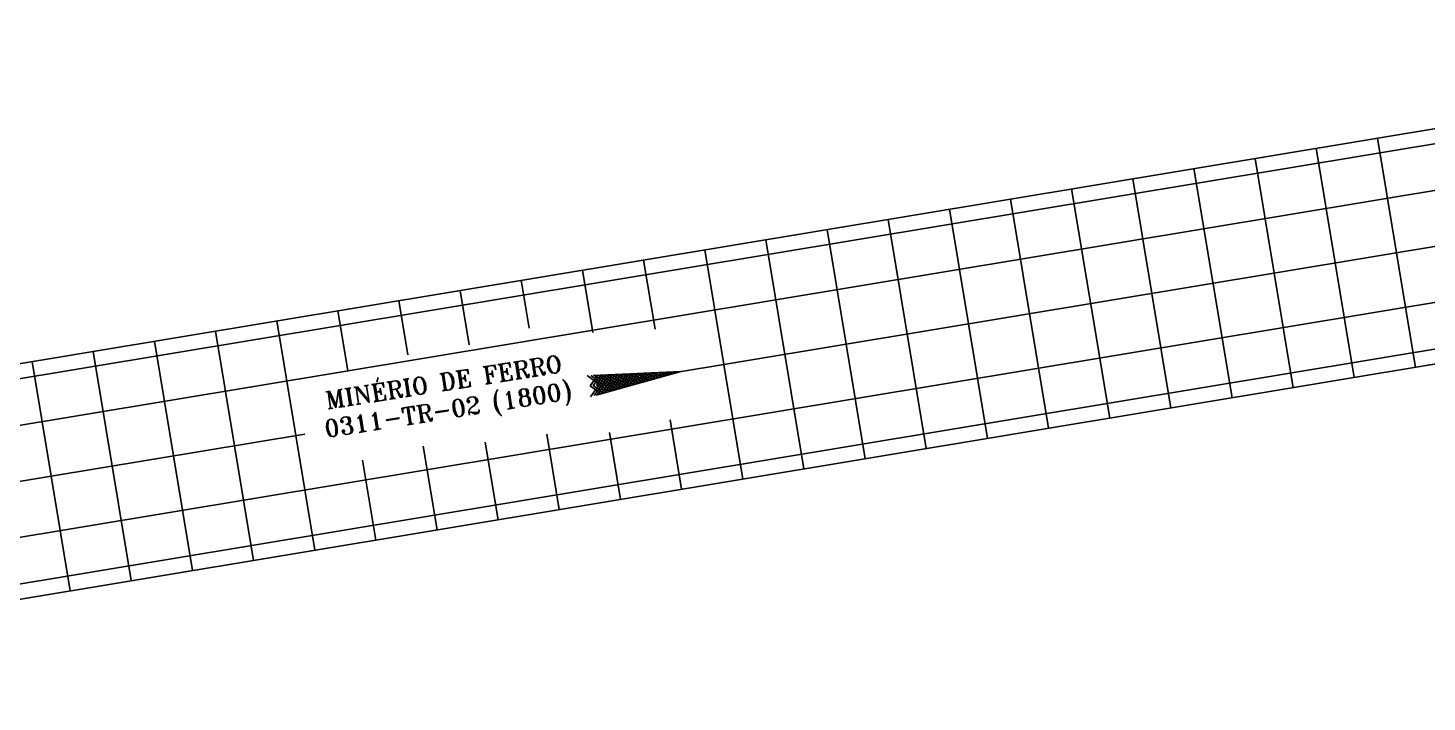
# Model space of a CAD drawing. Header units: millimetres. Extents: x -16232 to 52632, y -3739 to 20678.
# Drawn here: x 22879.7 to 23266.7, y 12336.7 to 12523.1 of the extents above; entities that cross this region are included whole.
import ezdxf
from ezdxf.enums import TextEntityAlignment as Align

# ---------------------------------------------------------------- set-up
doc = ezdxf.new("R2010")
doc.units = ezdxf.units.MM
doc.header["$LTSCALE"] = 300
doc.header["$MEASUREMENT"] = 0
doc.layers.add('CINZA-8', color=8, linetype='Continuous')
doc.styles.add('ROMANT', font='ROMANT', dxfattribs={"height": 0.2})

msp = doc.modelspace()

# ---------------------------------------------------------------- linework, layer by layer
at = {"layer": 'CINZA-8'}
for p, q in [((20508.394, 12019.943), (23674.73, 12545.569)), ((23053.809, 12426.987), (23678.083, 12530.62)), ((21679.675, 12231.444), (23416.539, 12519.771)), ((20513.404, 11989.763), (23679.74, 12515.389)), ((21680.349, 12227.384), (23417.213, 12515.711)), ((23246.569, 12426.417), (23236.046, 12489.809)), ((23263.486, 12429.225), (23252.963, 12492.617)), ((23229.652, 12423.609), (23219.129, 12487)), ((23212.735, 12420.8), (23202.212, 12484.192)), ((23178.901, 12415.184), (23168.377, 12478.575)), ((23195.818, 12417.992), (23185.295, 12481.384)), ((23161.984, 12412.375), (23151.46, 12475.767)), ((23128.149, 12406.759), (23117.626, 12470.15)), ((23145.067, 12409.567), (23134.543, 12472.959)), ((23111.232, 12403.951), (23100.709, 12467.342)), ((23094.315, 12401.142), (23083.792, 12464.534)), ((21689.524, 12172.113), (23426.388, 12460.44)), ((23053.137, 12439.766), (23049.958, 12458.917)), ((23077.398, 12398.334), (23066.875, 12461.726)), ((21690.198, 12168.053), (23427.062, 12456.38)), ((23035.903, 12438.87), (23033.041, 12456.109)), ((23018.317, 12440.089), (23016.124, 12453.301)), ((22984.77, 12432.741), (22982.29, 12447.684)), ((23001.694, 12435.507), (22999.207, 12450.492)), ((22968.106, 12428.408), (22965.373, 12444.876)), ((22942.062, 12375.867), (22931.538, 12439.259)), ((22958.979, 12378.676), (22948.455, 12442.067)), ((22925.145, 12373.059), (22914.621, 12436.451)), ((22908.228, 12370.251), (22897.704, 12433.642)), ((22891.31, 12367.443), (22880.787, 12430.834)), ((23035.969, 12426.975), (23060.296, 12428.064)), ((23036.822, 12421.588), (23060.296, 12428.064)), ((23042.949, 12425.319), (23044.427, 12427.354)), ((23043.811, 12425.455), (23045.215, 12427.389)), ((23044.673, 12425.591), (23046.004, 12427.424)), ((23045.297, 12427.393), (23047.22, 12425.995)), ((23045.534, 12425.728), (23046.792, 12427.46)), ((23046.286, 12427.437), (23048.082, 12426.131)), ((23046.396, 12425.864), (23047.581, 12427.495)), ((23047.258, 12426.001), (23048.369, 12427.53)), ((23047.275, 12427.481), (23048.944, 12426.267)), ((23048.12, 12426.137), (23049.158, 12427.565)), ((23048.263, 12427.525), (23049.806, 12426.404)), ((23048.982, 12426.273), (23049.946, 12427.601)), ((23049.252, 12427.57), (23050.668, 12426.54)), ((23049.844, 12426.41), (23050.735, 12427.636)), ((23050.241, 12427.614), (23051.53, 12426.677)), ((23050.706, 12426.546), (23051.523, 12427.671)), ((23051.229, 12427.658), (23052.392, 12426.813)), ((23051.568, 12426.683), (23052.311, 12427.707)), ((23052.218, 12427.702), (23053.254, 12426.95)), ((23052.43, 12426.819), (23053.1, 12427.742)), ((23053.207, 12427.747), (23054.115, 12427.086)), ((23053.292, 12426.956), (23053.888, 12427.777)), ((23054.153, 12427.092), (23054.677, 12427.813)), ((23054.195, 12427.791), (23054.977, 12427.222)), ((23055.015, 12427.228), (23055.465, 12427.848)), ((23055.184, 12427.835), (23055.839, 12427.359)), ((23055.363, 12426.703), (23055.839, 12427.359)), ((23055.877, 12427.365), (23056.254, 12427.883)), ((23055.877, 12427.365), (23056.396, 12426.988)), ((23056.173, 12427.88), (23056.701, 12427.495)), ((23056.317, 12426.966), (23056.701, 12427.495)), ((23056.739, 12427.501), (23057.042, 12427.918)), ((23056.739, 12427.501), (23057.156, 12427.198)), ((23057.161, 12427.924), (23057.563, 12427.632)), ((23057.271, 12427.229), (23057.563, 12427.631)), ((23057.601, 12427.638), (23057.831, 12427.954)), ((23057.601, 12427.637), (23057.917, 12427.408)), ((23058.15, 12427.968), (23058.425, 12427.768)), ((23058.225, 12427.493), (23058.425, 12427.768)), ((23058.463, 12427.774), (23058.619, 12427.989)), ((23058.463, 12427.774), (23058.678, 12427.618)), ((23059.139, 12428.012), (23059.287, 12427.904)), ((23059.179, 12427.756), (23059.287, 12427.904)), ((23059.325, 12427.91), (23059.408, 12428.024)), ((23059.325, 12427.91), (23059.439, 12427.827)), ((23060.127, 12428.057), (23060.149, 12428.041)), ((23060.133, 12428.019), (23060.149, 12428.041)), ((23060.187, 12428.047), (23060.196, 12428.06)), ((23060.187, 12428.047), (23060.2, 12428.037)), ((23034.347, 12426.961), (23037.739, 12424.494)), ((23035.192, 12424.091), (23037.331, 12427.036)), ((23035.192, 12424.091), (23038.136, 12421.95)), ((23035.274, 12421.1), (23037.739, 12424.494)), ((23035.384, 12426.97), (23038.601, 12424.63)), ((23036.053, 12424.227), (23038.119, 12427.071)), ((23036.053, 12424.227), (23038.896, 12422.16)), ((23036.263, 12421.412), (23038.601, 12424.63)), ((23036.4, 12426.994), (23039.463, 12424.767)), ((23036.915, 12424.364), (23038.908, 12427.107)), ((23036.915, 12424.363), (23039.657, 12422.37)), ((23037.237, 12421.702), (23039.463, 12424.767)), ((23037.388, 12427.038), (23040.325, 12424.903)), ((23037.777, 12424.5), (23039.696, 12427.142)), ((23037.777, 12424.5), (23040.418, 12422.58)), ((23038.191, 12421.965), (23040.325, 12424.903)), ((23038.377, 12427.083), (23041.187, 12425.04)), ((23038.639, 12424.636), (23040.484, 12427.177)), ((23038.639, 12424.636), (23041.179, 12422.79)), ((23039.145, 12422.229), (23041.187, 12425.039)), ((23039.366, 12427.127), (23042.049, 12425.176)), ((23039.501, 12424.773), (23041.273, 12427.212)), ((23039.501, 12424.773), (23041.94, 12423)), ((23040.099, 12422.492), (23042.049, 12425.176)), ((23040.354, 12427.171), (23042.911, 12425.313)), ((23040.363, 12424.909), (23042.061, 12427.248)), ((23040.363, 12424.909), (23042.701, 12423.209)), ((23041.053, 12422.755), (23042.911, 12425.312)), ((23041.225, 12425.046), (23042.85, 12427.283)), ((23041.225, 12425.046), (23043.461, 12423.419)), ((23041.343, 12427.216), (23043.773, 12425.449)), ((23042.007, 12423.018), (23043.773, 12425.449)), ((23042.087, 12425.182), (23043.638, 12427.318)), ((23042.087, 12425.182), (23044.222, 12423.629)), ((23042.332, 12427.26), (23044.634, 12425.585)), ((23042.949, 12425.318), (23044.983, 12423.839)), ((23042.961, 12423.281), (23044.634, 12425.585)), ((23043.32, 12427.304), (23045.496, 12425.722)), ((23043.811, 12425.455), (23045.744, 12424.049)), ((23043.915, 12423.545), (23045.496, 12425.722)), ((23044.309, 12427.348), (23046.358, 12425.858)), ((23044.673, 12425.591), (23046.505, 12424.259)), ((23044.869, 12423.808), (23046.358, 12425.858)), ((23045.534, 12425.728), (23047.266, 12424.469)), ((23045.823, 12424.071), (23047.22, 12425.994)), ((23046.396, 12425.864), (23048.026, 12424.679)), ((23046.777, 12424.334), (23048.082, 12426.131)), ((23047.258, 12426), (23048.787, 12424.889)), ((23047.731, 12424.597), (23048.944, 12426.267)), ((23048.12, 12426.137), (23049.548, 12425.099)), ((23048.685, 12424.861), (23049.806, 12426.404)), ((23048.982, 12426.273), (23050.309, 12425.309)), ((23049.639, 12425.124), (23050.668, 12426.54)), ((23049.844, 12426.41), (23051.07, 12425.518)), ((23050.593, 12425.387), (23051.53, 12426.676)), ((23050.706, 12426.546), (23051.831, 12425.728)), ((23051.547, 12425.65), (23052.392, 12426.813)), ((23051.568, 12426.682), (23052.591, 12425.938)), ((23052.43, 12426.819), (23053.352, 12426.148)), ((23052.501, 12425.913), (23053.254, 12426.949)), ((23053.292, 12426.955), (23054.113, 12426.358)), ((23053.455, 12426.177), (23054.115, 12427.086)), ((23054.154, 12427.092), (23054.874, 12426.568)), ((23054.409, 12426.44), (23054.977, 12427.222)), ((23055.015, 12427.228), (23055.635, 12426.778)), ((23060.481, 12395.526), (23057.293, 12414.733)), ((20502.405, 12003.443), (22956.257, 12410.793)), ((23009.73, 12387.101), (23006.177, 12408.504)), ((23026.647, 12389.909), (23023.193, 12410.715)), ((23043.564, 12392.717), (23040.486, 12411.261)), ((22992.813, 12384.292), (22988.968, 12407.454)), ((22975.896, 12381.484), (22972.228, 12403.577))]:
    msp.add_line(p, q, dxfattribs=at)

# ---------------------------------------------------------------- texts
at = {"layer": 'CINZA-8', "style": 'ROMANT', "width": 1.000511}
for s, p in [('MINÉRIO DE FERRO', (22994.551, 12425.989)), ('0311-TR-02 (1800)', (22995.942, 12417.211))]:
    msp.add_text(s, height=4.8016, rotation=8.97713, dxfattribs=at).set_placement(p, align=Align.MIDDLE)

doc.saveas('drawing.dxf')
